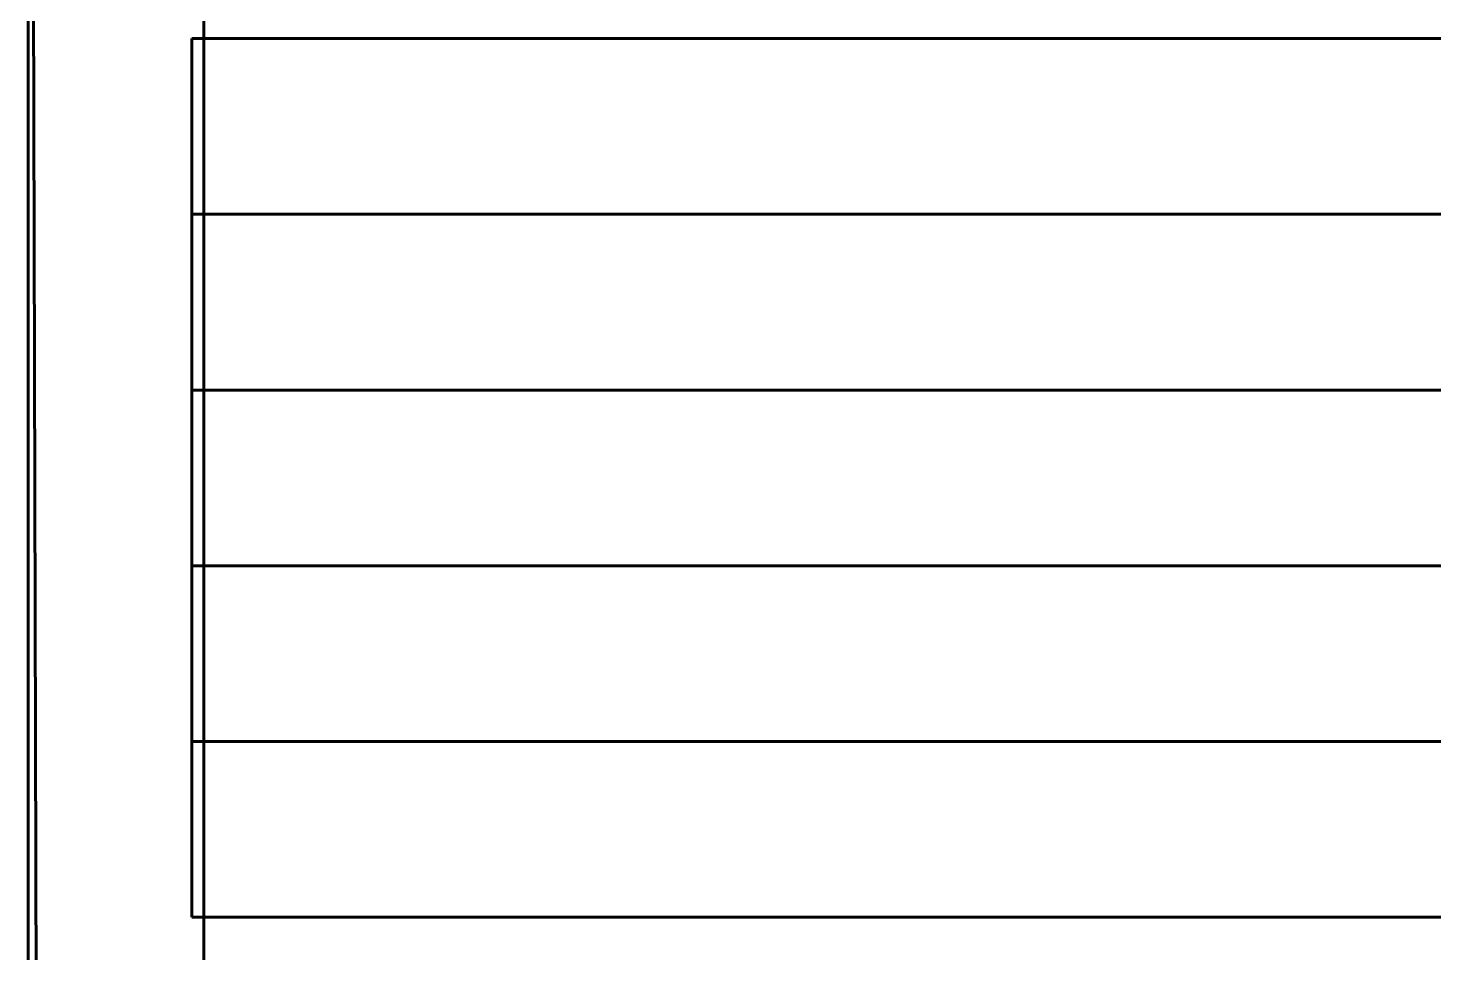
# Model space of a CAD drawing. Extents: x 0 to 297, y 0 to 292.
# Drawn here: x 70.1 to 74.1, y 104.453 to 107.085 of the extents above; entities that cross this region are included whole.
import ezdxf

# ---------------------------------------------------------------- set-up
doc = ezdxf.new("R2010")
doc.units = 0
doc.header["$MEASUREMENT"] = 0
doc.linetypes.add('K5LT_BASIC', pattern=[0])
doc.layers.add('Системный слой', color=7, linetype='Continuous')

# ---------------------------------------------------------------- blocks, each defined once
blk = doc.blocks.new('*U')
at = {"layer": 'Системный слой', "linetype": 'K5LT_BASIC', "lineweight": 60}
for p, q in [((70.5657, 106.5549), (70.5657, 107.0549)), ((70.5657, 107.0549), (78.0463, 107.0549)), ((70.5657, 106.0549), (70.5657, 106.5549)), ((70.5657, 106.5549), (78.0463, 106.5549)), ((78.0463, 106.5549), (70.5657, 106.5549)), ((70.5657, 105.5549), (70.5657, 106.0549)), ((70.5657, 106.0549), (78.0463, 106.0549)), ((78.0463, 106.0549), (70.5657, 106.0549)), ((70.5657, 105.0549), (70.5657, 105.5549)), ((70.5657, 105.5549), (78.0463, 105.5549)), ((78.0463, 105.5549), (70.5657, 105.5549)), ((70.5657, 104.5549), (70.5657, 105.0549)), ((70.5657, 105.0549), (78.0463, 105.0549)), ((78.0463, 105.0549), (70.5657, 105.0549)), ((78.0463, 104.5549), (70.5657, 104.5549))]:
    blk.add_line(p, q, dxfattribs=at)

msp = doc.modelspace()

# ---------------------------------------------------------------- linework, layer by layer
at = {"layer": 'Системный слой', "linetype": 'K5LT_BASIC', "lineweight": 60}
for p, q in [((70.1339, 99.6106), (70.0996, 113.6064)), ((70.6, 113.6064), (70.6, 102.1064)), ((70.6, 113.6064), (70.6, 99.6064)), ((70.0996, 108.1654), (70.0999, 102.1064))]:
    msp.add_line(p, q, dxfattribs=at)

# ---------------------------------------------------------------- block references
at = {"layer": 'Системный слой'}
msp.add_blockref('*U', (0, 0), dxfattribs=at)
msp.add_blockref('*U', (0, 0), dxfattribs=at)
msp.add_blockref('*U', (0, 0), dxfattribs=at)
msp.add_blockref('*U', (0, 0), dxfattribs=at)
msp.add_blockref('*U', (0, 0), dxfattribs=at)
msp.add_blockref('*U', (0, 0), dxfattribs=at)
msp.add_blockref('*U', (0, 0), dxfattribs=at)
msp.add_blockref('*U', (0, 0), dxfattribs=at)
msp.add_blockref('*U', (0, 0), dxfattribs=at)
msp.add_blockref('*U', (0, 0), dxfattribs=at)
msp.add_blockref('*U', (0, 0), dxfattribs=at)
msp.add_blockref('*U', (0, 0), dxfattribs=at)
msp.add_blockref('*U', (0, 0), dxfattribs=at)
msp.add_blockref('*U', (0, 0), dxfattribs=at)
msp.add_blockref('*U', (0, 0), dxfattribs=at)
msp.add_blockref('*U', (0, 0), dxfattribs=at)
msp.add_blockref('*U', (0, 0), dxfattribs=at)
msp.add_blockref('*U', (0, 0), dxfattribs=at)
msp.add_blockref('*U', (0, 0), dxfattribs=at)
msp.add_blockref('*U', (0, 0), dxfattribs=at)
msp.add_blockref('*U', (0, 0), dxfattribs=at)
msp.add_blockref('*U', (0, 0), dxfattribs=at)
msp.add_blockref('*U', (0, 0), dxfattribs=at)
msp.add_blockref('*U', (0, 0), dxfattribs=at)
msp.add_blockref('*U', (0, 0), dxfattribs=at)
msp.add_blockref('*U', (0, 0), dxfattribs=at)
msp.add_blockref('*U', (0, 0), dxfattribs=at)
msp.add_blockref('*U', (0, 0), dxfattribs=at)
msp.add_blockref('*U', (0, 0), dxfattribs=at)
msp.add_blockref('*U', (0, 0), dxfattribs=at)
msp.add_blockref('*U', (0, 0), dxfattribs=at)
msp.add_blockref('*U', (0, 0), dxfattribs=at)
msp.add_blockref('*U', (0, 0), dxfattribs=at)
msp.add_blockref('*U', (0, 0), dxfattribs=at)
msp.add_blockref('*U', (0, 0), dxfattribs=at)
msp.add_blockref('*U', (0, 0), dxfattribs=at)
msp.add_blockref('*U', (0, 0), dxfattribs=at)
msp.add_blockref('*U', (0, 0), dxfattribs=at)
msp.add_blockref('*U', (0, 0), dxfattribs=at)
msp.add_blockref('*U', (0, 0), dxfattribs=at)
msp.add_blockref('*U', (0, 0), dxfattribs=at)
msp.add_blockref('*U', (0, 0), dxfattribs=at)
msp.add_blockref('*U', (0, 0), dxfattribs=at)
msp.add_blockref('*U', (0, 0), dxfattribs=at)
msp.add_blockref('*U', (0, 0), dxfattribs=at)
msp.add_blockref('*U', (0, 0), dxfattribs=at)
msp.add_blockref('*U', (0, 0), dxfattribs=at)
msp.add_blockref('*U', (0, 0), dxfattribs=at)
msp.add_blockref('*U', (0, 0), dxfattribs=at)
msp.add_blockref('*U', (0, 0), dxfattribs=at)
msp.add_blockref('*U', (0, 0), dxfattribs=at)
msp.add_blockref('*U', (0, 0), dxfattribs=at)
msp.add_blockref('*U', (0, 0), dxfattribs=at)
msp.add_blockref('*U', (0, 0), dxfattribs=at)
msp.add_blockref('*U', (0, 0), dxfattribs=at)
msp.add_blockref('*U', (0, 0), dxfattribs=at)
msp.add_blockref('*U', (0, 0), dxfattribs=at)
msp.add_blockref('*U', (0, 0), dxfattribs=at)
msp.add_blockref('*U', (0, 0), dxfattribs=at)
msp.add_blockref('*U', (0, 0), dxfattribs=at)
msp.add_blockref('*U', (0, 0), dxfattribs=at)
msp.add_blockref('*U', (0, 0), dxfattribs=at)
msp.add_blockref('*U', (0, 0), dxfattribs=at)
msp.add_blockref('*U', (0, 0), dxfattribs=at)
msp.add_blockref('*U', (0, 0), dxfattribs=at)
msp.add_blockref('*U', (0, 0), dxfattribs=at)
msp.add_blockref('*U', (0, 0), dxfattribs=at)
msp.add_blockref('*U', (0, 0), dxfattribs=at)
msp.add_blockref('*U', (0, 0), dxfattribs=at)
msp.add_blockref('*U', (0, 0), dxfattribs=at)
msp.add_blockref('*U', (0, 0), dxfattribs=at)
msp.add_blockref('*U', (0, 0), dxfattribs=at)
msp.add_blockref('*U', (0, 0), dxfattribs=at)
msp.add_blockref('*U', (0, 0), dxfattribs=at)
msp.add_blockref('*U', (0, 0), dxfattribs=at)
msp.add_blockref('*U', (0, 0), dxfattribs=at)
msp.add_blockref('*U', (0, 0), dxfattribs=at)
msp.add_blockref('*U', (0, 0), dxfattribs=at)
msp.add_blockref('*U', (0, 0), dxfattribs=at)
msp.add_blockref('*U', (0, 0), dxfattribs=at)
msp.add_blockref('*U', (0, 0), dxfattribs=at)
msp.add_blockref('*U', (0, 0), dxfattribs=at)
msp.add_blockref('*U', (0, 0), dxfattribs=at)
msp.add_blockref('*U', (0, 0), dxfattribs=at)
msp.add_blockref('*U', (0, 0), dxfattribs=at)
msp.add_blockref('*U', (0, 0), dxfattribs=at)
msp.add_blockref('*U', (0, 0), dxfattribs=at)
msp.add_blockref('*U', (0, 0), dxfattribs=at)
msp.add_blockref('*U', (0, 0), dxfattribs=at)
msp.add_blockref('*U', (0, 0), dxfattribs=at)
msp.add_blockref('*U', (0, 0), dxfattribs=at)
msp.add_blockref('*U', (0, 0), dxfattribs=at)
msp.add_blockref('*U', (0, 0), dxfattribs=at)
msp.add_blockref('*U', (0, 0), dxfattribs=at)
msp.add_blockref('*U', (0, 0), dxfattribs=at)
msp.add_blockref('*U', (0, 0), dxfattribs=at)
msp.add_blockref('*U', (0, 0), dxfattribs=at)
msp.add_blockref('*U', (0, 0), dxfattribs=at)
msp.add_blockref('*U', (0, 0), dxfattribs=at)
msp.add_blockref('*U', (0, 0), dxfattribs=at)
msp.add_blockref('*U', (0, 0), dxfattribs=at)
msp.add_blockref('*U', (0, 0), dxfattribs=at)
msp.add_blockref('*U', (0, 0), dxfattribs=at)
msp.add_blockref('*U', (0, 0), dxfattribs=at)
msp.add_blockref('*U', (0, 0), dxfattribs=at)
msp.add_blockref('*U', (0, 0), dxfattribs=at)
msp.add_blockref('*U', (0, 0), dxfattribs=at)
msp.add_blockref('*U', (0, 0), dxfattribs=at)
msp.add_blockref('*U', (0, 0), dxfattribs=at)
msp.add_blockref('*U', (0, 0), dxfattribs=at)
msp.add_blockref('*U', (0, 0), dxfattribs=at)
msp.add_blockref('*U', (0, 0), dxfattribs=at)
msp.add_blockref('*U', (0, 0), dxfattribs=at)
msp.add_blockref('*U', (0, 0), dxfattribs=at)
msp.add_blockref('*U', (0, 0), dxfattribs=at)
msp.add_blockref('*U', (0, 0), dxfattribs=at)
msp.add_blockref('*U', (0, 0), dxfattribs=at)
msp.add_blockref('*U', (0, 0), dxfattribs=at)
msp.add_blockref('*U', (0, 0), dxfattribs=at)
msp.add_blockref('*U', (0, 0), dxfattribs=at)
msp.add_blockref('*U', (0, 0), dxfattribs=at)
msp.add_blockref('*U', (0, 0), dxfattribs=at)
msp.add_blockref('*U', (0, 0), dxfattribs=at)
msp.add_blockref('*U', (0, 0), dxfattribs=at)
msp.add_blockref('*U', (0, 0), dxfattribs=at)
msp.add_blockref('*U', (0, 0), dxfattribs=at)
msp.add_blockref('*U', (0, 0), dxfattribs=at)
msp.add_blockref('*U', (0, 0), dxfattribs=at)
msp.add_blockref('*U', (0, 0), dxfattribs=at)
msp.add_blockref('*U', (0, 0), dxfattribs=at)
msp.add_blockref('*U', (0, 0), dxfattribs=at)
msp.add_blockref('*U', (0, 0), dxfattribs=at)
msp.add_blockref('*U', (0, 0), dxfattribs=at)
msp.add_blockref('*U', (0, 0), dxfattribs=at)
msp.add_blockref('*U', (0, 0), dxfattribs=at)
msp.add_blockref('*U', (0, 0), dxfattribs=at)
msp.add_blockref('*U', (0, 0), dxfattribs=at)
msp.add_blockref('*U', (0, 0), dxfattribs=at)
msp.add_blockref('*U', (0, 0), dxfattribs=at)
msp.add_blockref('*U', (0, 0), dxfattribs=at)
msp.add_blockref('*U', (0, 0), dxfattribs=at)
msp.add_blockref('*U', (0, 0), dxfattribs=at)
msp.add_blockref('*U', (0, 0), dxfattribs=at)
msp.add_blockref('*U', (0, 0), dxfattribs=at)
msp.add_blockref('*U', (0, 0), dxfattribs=at)
msp.add_blockref('*U', (0, 0), dxfattribs=at)
msp.add_blockref('*U', (0, 0), dxfattribs=at)
msp.add_blockref('*U', (0, 0), dxfattribs=at)
msp.add_blockref('*U', (0, 0), dxfattribs=at)
msp.add_blockref('*U', (0, 0), dxfattribs=at)
msp.add_blockref('*U', (0, 0), dxfattribs=at)
msp.add_blockref('*U', (0, 0), dxfattribs=at)
msp.add_blockref('*U', (0, 0), dxfattribs=at)
msp.add_blockref('*U', (0, 0), dxfattribs=at)
msp.add_blockref('*U', (0, 0), dxfattribs=at)
msp.add_blockref('*U', (0, 0), dxfattribs=at)
msp.add_blockref('*U', (0, 0), dxfattribs=at)
msp.add_blockref('*U', (0, 0), dxfattribs=at)
msp.add_blockref('*U', (0, 0), dxfattribs=at)
msp.add_blockref('*U', (0, 0), dxfattribs=at)
msp.add_blockref('*U', (0, 0), dxfattribs=at)
msp.add_blockref('*U', (0, 0), dxfattribs=at)
msp.add_blockref('*U', (0, 0), dxfattribs=at)
msp.add_blockref('*U', (0, 0), dxfattribs=at)
msp.add_blockref('*U', (0, 0), dxfattribs=at)
msp.add_blockref('*U', (0, 0), dxfattribs=at)
msp.add_blockref('*U', (0, 0), dxfattribs=at)
msp.add_blockref('*U', (0, 0), dxfattribs=at)
msp.add_blockref('*U', (0, 0), dxfattribs=at)
msp.add_blockref('*U', (0, 0), dxfattribs=at)
msp.add_blockref('*U', (0, 0), dxfattribs=at)
msp.add_blockref('*U', (0, 0), dxfattribs=at)
msp.add_blockref('*U', (0, 0), dxfattribs=at)
msp.add_blockref('*U', (0, 0), dxfattribs=at)
msp.add_blockref('*U', (0, 0), dxfattribs=at)
msp.add_blockref('*U', (0, 0), dxfattribs=at)
msp.add_blockref('*U', (0, 0), dxfattribs=at)
msp.add_blockref('*U', (0, 0), dxfattribs=at)
msp.add_blockref('*U', (0, 0), dxfattribs=at)
msp.add_blockref('*U', (0, 0), dxfattribs=at)
msp.add_blockref('*U', (0, 0), dxfattribs=at)
msp.add_blockref('*U', (0, 0), dxfattribs=at)
msp.add_blockref('*U', (0, 0), dxfattribs=at)
msp.add_blockref('*U', (0, 0), dxfattribs=at)
msp.add_blockref('*U', (0, 0), dxfattribs=at)
msp.add_blockref('*U', (0, 0), dxfattribs=at)
msp.add_blockref('*U', (0, 0), dxfattribs=at)
msp.add_blockref('*U', (0, 0), dxfattribs=at)
msp.add_blockref('*U', (0, 0), dxfattribs=at)
msp.add_blockref('*U', (0, 0), dxfattribs=at)
msp.add_blockref('*U', (0, 0), dxfattribs=at)
msp.add_blockref('*U', (0, 0), dxfattribs=at)
msp.add_blockref('*U', (0, 0), dxfattribs=at)
msp.add_blockref('*U', (0, 0), dxfattribs=at)
msp.add_blockref('*U', (0, 0), dxfattribs=at)
msp.add_blockref('*U', (0, 0), dxfattribs=at)
msp.add_blockref('*U', (0, 0), dxfattribs=at)
msp.add_blockref('*U', (0, 0), dxfattribs=at)
msp.add_blockref('*U', (0, 0), dxfattribs=at)
msp.add_blockref('*U', (0, 0), dxfattribs=at)
msp.add_blockref('*U', (0, 0), dxfattribs=at)
msp.add_blockref('*U', (0, 0), dxfattribs=at)
msp.add_blockref('*U', (0, 0), dxfattribs=at)
msp.add_blockref('*U', (0, 0), dxfattribs=at)
msp.add_blockref('*U', (0, 0), dxfattribs=at)
msp.add_blockref('*U', (0, 0), dxfattribs=at)
msp.add_blockref('*U', (0, 0), dxfattribs=at)
msp.add_blockref('*U', (0, 0), dxfattribs=at)
msp.add_blockref('*U', (0, 0), dxfattribs=at)
msp.add_blockref('*U', (0, 0), dxfattribs=at)
msp.add_blockref('*U', (0, 0), dxfattribs=at)
msp.add_blockref('*U', (0, 0), dxfattribs=at)
msp.add_blockref('*U', (0, 0), dxfattribs=at)
msp.add_blockref('*U', (0, 0), dxfattribs=at)
msp.add_blockref('*U', (0, 0), dxfattribs=at)
msp.add_blockref('*U', (0, 0), dxfattribs=at)
msp.add_blockref('*U', (0, 0), dxfattribs=at)
msp.add_blockref('*U', (0, 0), dxfattribs=at)
msp.add_blockref('*U', (0, 0), dxfattribs=at)
msp.add_blockref('*U', (0, 0), dxfattribs=at)
msp.add_blockref('*U', (0, 0), dxfattribs=at)
msp.add_blockref('*U', (0, 0), dxfattribs=at)
msp.add_blockref('*U', (0, 0), dxfattribs=at)
msp.add_blockref('*U', (0, 0), dxfattribs=at)
msp.add_blockref('*U', (0, 0), dxfattribs=at)
msp.add_blockref('*U', (0, 0), dxfattribs=at)
msp.add_blockref('*U', (0, 0), dxfattribs=at)
msp.add_blockref('*U', (0, 0), dxfattribs=at)
msp.add_blockref('*U', (0, 0), dxfattribs=at)
msp.add_blockref('*U', (0, 0), dxfattribs=at)
msp.add_blockref('*U', (0, 0), dxfattribs=at)
msp.add_blockref('*U', (0, 0), dxfattribs=at)
msp.add_blockref('*U', (0, 0), dxfattribs=at)
msp.add_blockref('*U', (0, 0), dxfattribs=at)
msp.add_blockref('*U', (0, 0), dxfattribs=at)
msp.add_blockref('*U', (0, 0), dxfattribs=at)
msp.add_blockref('*U', (0, 0), dxfattribs=at)
msp.add_blockref('*U', (0, 0), dxfattribs=at)
msp.add_blockref('*U', (0, 0), dxfattribs=at)
msp.add_blockref('*U', (0, 0), dxfattribs=at)
msp.add_blockref('*U', (0, 0), dxfattribs=at)
msp.add_blockref('*U', (0, 0), dxfattribs=at)
msp.add_blockref('*U', (0, 0), dxfattribs=at)
msp.add_blockref('*U', (0, 0), dxfattribs=at)
msp.add_blockref('*U', (0, 0), dxfattribs=at)
msp.add_blockref('*U', (0, 0), dxfattribs=at)
msp.add_blockref('*U', (0, 0), dxfattribs=at)
msp.add_blockref('*U', (0, 0), dxfattribs=at)
msp.add_blockref('*U', (0, 0), dxfattribs=at)
msp.add_blockref('*U', (0, 0), dxfattribs=at)
msp.add_blockref('*U', (0, 0), dxfattribs=at)
msp.add_blockref('*U', (0, 0), dxfattribs=at)
msp.add_blockref('*U', (0, 0), dxfattribs=at)
msp.add_blockref('*U', (0, 0), dxfattribs=at)
msp.add_blockref('*U', (0, 0), dxfattribs=at)
msp.add_blockref('*U', (0, 0), dxfattribs=at)
msp.add_blockref('*U', (0, 0), dxfattribs=at)
msp.add_blockref('*U', (0, 0), dxfattribs=at)
msp.add_blockref('*U', (0, 0), dxfattribs=at)
msp.add_blockref('*U', (0, 0), dxfattribs=at)
msp.add_blockref('*U', (0, 0), dxfattribs=at)
msp.add_blockref('*U', (0, 0), dxfattribs=at)
msp.add_blockref('*U', (0, 0), dxfattribs=at)
msp.add_blockref('*U', (0, 0), dxfattribs=at)
msp.add_blockref('*U', (0, 0), dxfattribs=at)
msp.add_blockref('*U', (0, 0), dxfattribs=at)
msp.add_blockref('*U', (0, 0), dxfattribs=at)
msp.add_blockref('*U', (0, 0), dxfattribs=at)
msp.add_blockref('*U', (0, 0), dxfattribs=at)
msp.add_blockref('*U', (0, 0), dxfattribs=at)
msp.add_blockref('*U', (0, 0), dxfattribs=at)
msp.add_blockref('*U', (0, 0), dxfattribs=at)
msp.add_blockref('*U', (0, 0), dxfattribs=at)
msp.add_blockref('*U', (0, 0), dxfattribs=at)
msp.add_blockref('*U', (0, 0), dxfattribs=at)
msp.add_blockref('*U', (0, 0), dxfattribs=at)
msp.add_blockref('*U', (0, 0), dxfattribs=at)
msp.add_blockref('*U', (0, 0), dxfattribs=at)
msp.add_blockref('*U', (0, 0), dxfattribs=at)
msp.add_blockref('*U', (0, 0), dxfattribs=at)
msp.add_blockref('*U', (0, 0), dxfattribs=at)
msp.add_blockref('*U', (0, 0), dxfattribs=at)
msp.add_blockref('*U', (0, 0), dxfattribs=at)
msp.add_blockref('*U', (0, 0), dxfattribs=at)
msp.add_blockref('*U', (0, 0), dxfattribs=at)
msp.add_blockref('*U', (0, 0), dxfattribs=at)
msp.add_blockref('*U', (0, 0), dxfattribs=at)
msp.add_blockref('*U', (0, 0), dxfattribs=at)
msp.add_blockref('*U', (0, 0), dxfattribs=at)
msp.add_blockref('*U', (0, 0), dxfattribs=at)
msp.add_blockref('*U', (0, 0), dxfattribs=at)
msp.add_blockref('*U', (0, 0), dxfattribs=at)
msp.add_blockref('*U', (0, 0), dxfattribs=at)
msp.add_blockref('*U', (0, 0), dxfattribs=at)
msp.add_blockref('*U', (0, 0), dxfattribs=at)
msp.add_blockref('*U', (0, 0), dxfattribs=at)
msp.add_blockref('*U', (0, 0), dxfattribs=at)
msp.add_blockref('*U', (0, 0), dxfattribs=at)
msp.add_blockref('*U', (0, 0), dxfattribs=at)
msp.add_blockref('*U', (0, 0), dxfattribs=at)
msp.add_blockref('*U', (0, 0), dxfattribs=at)
msp.add_blockref('*U', (0, 0), dxfattribs=at)
msp.add_blockref('*U', (0, 0), dxfattribs=at)
msp.add_blockref('*U', (0, 0), dxfattribs=at)
msp.add_blockref('*U', (0, 0), dxfattribs=at)

doc.saveas('drawing.dxf')
